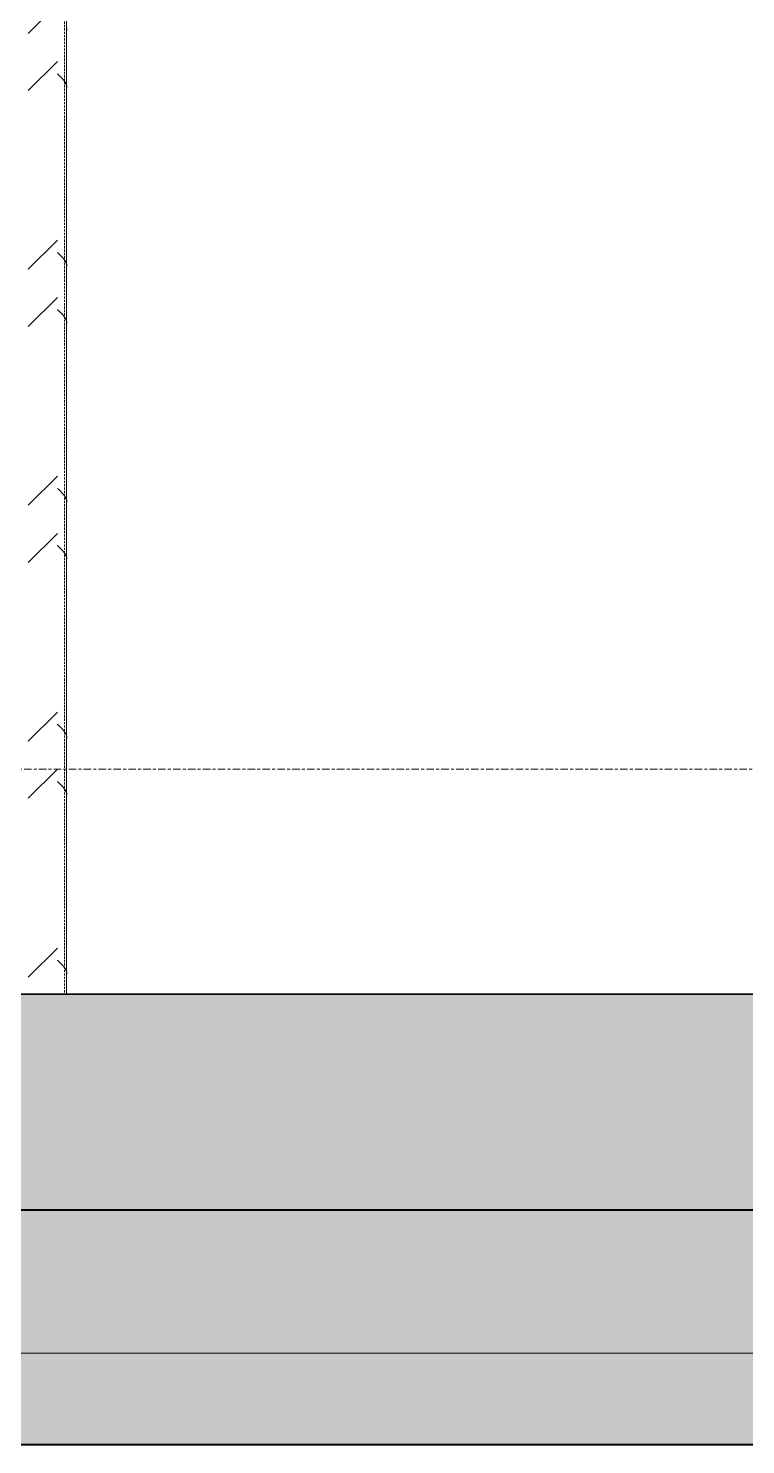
# Model space of a CAD drawing. Header units: centimetres. Extents: x -6111 to 13767, y -285 to 1600.
# Drawn here: x -1459 to -1306.2, y -50 to 251.9 of the extents above; entities that cross this region are included whole.
import ezdxf

# ---------------------------------------------------------------- set-up
doc = ezdxf.new("R2010")
doc.units = ezdxf.units.CM
doc.linetypes.add('Centre', pattern=[3.175, 0.635, -0.475, 1.59, -0.475])
doc.linetypes.add('Hidden', pattern=[0.714375, 0.47625, -0.238125])
for name, color, linetype, lineweight in [('A-FLOR', 7, 'Continuous', 9), ('A-FLOR-LEVL', 7, 'Continuous', 9), ('A-FLOR-PATT', 7, 'Continuous', 35), ('A-WALL', 7, 'Continuous', 9), ('A-WALL-PATT', 7, 'Continuous', 35), ('C-BLDG-PADS', 7, 'Continuous', 9), ('S-COLS', 7, 'Continuous', 9)]:
    doc.layers.add(name, color=color, linetype=linetype, lineweight=lineweight)

# ---------------------------------------------------------------- blocks, each defined once
blk = doc.blocks.new('PQ_RVR_ARQ-01_ZZ_ZZ_MO_T_A_rvt-2-Elevación Eje 2')
at = {"layer": 'A-FLOR', "color": 254, "lineweight": 35, "true_color": 0xcccccc}
for p, q in [((-2771.58, 0.06), (-3771.04, 0.06)), ((-3771.04, -49.94), (-2771.58, -49.94))]:
    blk.add_line(p, q, dxfattribs=at)
at = {"layer": 'A-WALL', "color": 254, "lineweight": 35, "true_color": 0xcccccc}
for p, q in [((-2185.93, 46.02), (-3785.5, 46.02)), ((-3785.5, 0), (-2185.93, 0))]:
    blk.add_line(p, q, dxfattribs=at)
at = {"layer": 'C-BLDG-PADS', "color": 254, "lineweight": 18, "true_color": 0xdadada}
for p, q in [((-2175.29, 0), (-5714.43, 0)), ((-5714.43, -30.48), (-2175.29, -30.48))]:
    blk.add_line(p, q, dxfattribs=at)
blk = doc.blocks.new('FP_52-Elevación Eje 2')
at = {"layer": 'S-COLS'}
blk.add_line((-3756.33, 46.02), (-3756.33, 515.53), dxfattribs=at)
at = {"layer": 'S-COLS', "color": 9, "true_color": 0xc0c0c0}
for p, q in [((-3756.27, 251.92), (-3756.29, 251.96)), ((-3756.26, 251.87), (-3756.27, 251.92)), ((-3756.25, 251.82), (-3756.26, 251.87)), ((-3756.24, 251.78), (-3756.25, 251.82)), ((-3756.24, 251.73), (-3756.24, 251.78)), ((-3756.23, 251.68), (-3756.24, 251.73)), ((-3756.22, 251.64), (-3756.23, 251.68)), ((-3756.22, 251.59), (-3756.22, 251.64)), ((-3756.22, 251.54), (-3756.22, 251.59)), ((-3756.21, 251.5), (-3756.22, 251.54)), ((-3758.19, 242.2), (-3758.24, 242.25)), ((-3758.14, 242.16), (-3758.19, 242.2)), ((-3758.09, 242.11), (-3758.14, 242.16)), ((-3758.04, 242.06), (-3758.09, 242.11)), ((-3757.99, 242.02), (-3758.04, 242.06)), ((-3757.94, 241.97), (-3757.99, 242.02)), ((-3757.89, 241.92), (-3757.94, 241.97)), ((-3757.84, 241.88), (-3757.89, 241.92)), ((-3757.79, 241.83), (-3757.84, 241.88)), ((-3757.74, 241.78), (-3757.79, 241.83)), ((-3757.7, 241.74), (-3757.74, 241.78)), ((-3757.65, 241.69), (-3757.7, 241.74)), ((-3757.6, 241.64), (-3757.65, 241.69)), ((-3757.55, 241.6), (-3757.6, 241.64)), ((-3757.51, 241.55), (-3757.55, 241.6)), ((-3757.46, 241.5), (-3757.51, 241.55)), ((-3757.42, 241.46), (-3757.46, 241.5)), ((-3757.37, 241.41), (-3757.42, 241.46)), ((-3757.33, 241.36), (-3757.37, 241.41)), ((-3757.28, 241.32), (-3757.33, 241.36)), ((-3757.24, 241.27), (-3757.28, 241.32)), ((-3757.2, 241.22), (-3757.24, 241.27)), ((-3757.15, 241.18), (-3757.2, 241.22)), ((-3757.11, 241.13), (-3757.15, 241.18)), ((-3757.07, 241.08), (-3757.11, 241.13)), ((-3757.03, 241.04), (-3757.07, 241.08)), ((-3756.99, 240.99), (-3757.03, 241.04)), ((-3756.95, 240.94), (-3756.99, 240.99)), ((-3756.92, 240.9), (-3756.95, 240.94)), ((-3756.88, 240.85), (-3756.92, 240.9)), ((-3756.84, 240.8), (-3756.88, 240.85)), ((-3756.81, 240.76), (-3756.84, 240.8)), ((-3756.77, 240.71), (-3756.81, 240.76)), ((-3756.74, 240.66), (-3756.77, 240.71)), ((-3756.7, 240.62), (-3756.74, 240.66)), ((-3756.67, 240.57), (-3756.7, 240.62)), ((-3756.64, 240.52), (-3756.67, 240.57)), ((-3756.61, 240.47), (-3756.64, 240.52)), ((-3756.58, 240.43), (-3756.61, 240.47)), ((-3756.55, 240.38), (-3756.58, 240.43)), ((-3756.53, 240.33), (-3756.55, 240.38)), ((-3756.5, 240.29), (-3756.53, 240.33)), ((-3756.48, 240.24), (-3756.5, 240.29)), ((-3756.45, 240.19), (-3756.48, 240.24)), ((-3756.43, 240.15), (-3756.45, 240.19)), ((-3756.41, 240.1), (-3756.43, 240.15)), ((-3756.39, 240.05), (-3756.41, 240.1)), ((-3756.37, 240.01), (-3756.39, 240.05)), ((-3756.35, 239.96), (-3756.37, 240.01)), ((-3756.33, 239.91), (-3756.35, 239.96)), ((-3756.32, 239.87), (-3756.33, 239.91)), ((-3756.3, 239.82), (-3756.32, 239.87)), ((-3756.29, 239.77), (-3756.3, 239.82)), ((-3756.27, 239.73), (-3756.29, 239.77)), ((-3756.26, 239.68), (-3756.27, 239.73)), ((-3756.25, 239.63), (-3756.26, 239.68)), ((-3756.24, 239.59), (-3756.25, 239.63)), ((-3756.24, 239.54), (-3756.24, 239.59)), ((-3756.23, 239.49), (-3756.24, 239.54)), ((-3756.22, 239.45), (-3756.23, 239.49)), ((-3756.22, 239.4), (-3756.22, 239.45)), ((-3756.22, 239.35), (-3756.22, 239.4)), ((-3756.21, 239.31), (-3756.22, 239.35)), ((-3758.19, 204.1), (-3758.24, 204.15)), ((-3758.14, 204.06), (-3758.19, 204.1)), ((-3758.09, 204.01), (-3758.14, 204.06)), ((-3758.04, 203.96), (-3758.09, 204.01)), ((-3757.99, 203.92), (-3758.04, 203.96)), ((-3757.94, 203.87), (-3757.99, 203.92)), ((-3757.89, 203.82), (-3757.94, 203.87)), ((-3757.84, 203.78), (-3757.89, 203.82)), ((-3757.79, 203.73), (-3757.84, 203.78)), ((-3757.74, 203.68), (-3757.79, 203.73)), ((-3757.7, 203.64), (-3757.74, 203.68)), ((-3757.65, 203.59), (-3757.7, 203.64)), ((-3757.6, 203.54), (-3757.65, 203.59)), ((-3757.55, 203.5), (-3757.6, 203.54)), ((-3757.51, 203.45), (-3757.55, 203.5)), ((-3757.46, 203.4), (-3757.51, 203.45)), ((-3757.42, 203.36), (-3757.46, 203.4)), ((-3757.37, 203.31), (-3757.42, 203.36)), ((-3757.33, 203.26), (-3757.37, 203.31)), ((-3757.28, 203.22), (-3757.33, 203.26)), ((-3757.24, 203.17), (-3757.28, 203.22)), ((-3757.2, 203.12), (-3757.24, 203.17)), ((-3757.15, 203.08), (-3757.2, 203.12)), ((-3757.11, 203.03), (-3757.15, 203.08)), ((-3757.07, 202.98), (-3757.11, 203.03)), ((-3757.03, 202.94), (-3757.07, 202.98)), ((-3756.99, 202.89), (-3757.03, 202.94)), ((-3756.95, 202.84), (-3756.99, 202.89)), ((-3756.92, 202.8), (-3756.95, 202.84)), ((-3756.88, 202.75), (-3756.92, 202.8)), ((-3756.84, 202.7), (-3756.88, 202.75)), ((-3756.81, 202.66), (-3756.84, 202.7)), ((-3756.77, 202.61), (-3756.81, 202.66)), ((-3756.74, 202.56), (-3756.77, 202.61)), ((-3756.7, 202.52), (-3756.74, 202.56)), ((-3756.67, 202.47), (-3756.7, 202.52)), ((-3756.64, 202.42), (-3756.67, 202.47)), ((-3756.61, 202.37), (-3756.64, 202.42)), ((-3756.58, 202.33), (-3756.61, 202.37)), ((-3756.55, 202.28), (-3756.58, 202.33)), ((-3756.53, 202.23), (-3756.55, 202.28)), ((-3756.5, 202.19), (-3756.53, 202.23)), ((-3756.48, 202.14), (-3756.5, 202.19)), ((-3756.45, 202.09), (-3756.48, 202.14)), ((-3756.43, 202.05), (-3756.45, 202.09)), ((-3756.41, 202), (-3756.43, 202.05)), ((-3756.39, 201.95), (-3756.41, 202)), ((-3756.37, 201.91), (-3756.39, 201.95)), ((-3756.35, 201.86), (-3756.37, 201.91)), ((-3756.33, 201.81), (-3756.35, 201.86)), ((-3756.32, 201.77), (-3756.33, 201.81)), ((-3756.3, 201.72), (-3756.32, 201.77)), ((-3756.29, 201.67), (-3756.3, 201.72)), ((-3756.27, 201.63), (-3756.29, 201.67)), ((-3756.26, 201.58), (-3756.27, 201.63)), ((-3756.25, 201.53), (-3756.26, 201.58)), ((-3756.24, 201.49), (-3756.25, 201.53)), ((-3756.24, 201.44), (-3756.24, 201.49)), ((-3756.23, 201.39), (-3756.24, 201.44)), ((-3756.22, 201.35), (-3756.23, 201.39)), ((-3756.22, 201.3), (-3756.22, 201.35)), ((-3756.22, 201.25), (-3756.22, 201.3)), ((-3756.21, 201.21), (-3756.22, 201.25)), ((-3758.19, 191.92), (-3758.24, 191.96)), ((-3758.14, 191.87), (-3758.19, 191.92)), ((-3758.09, 191.82), (-3758.14, 191.87)), ((-3758.04, 191.78), (-3758.09, 191.82)), ((-3757.99, 191.73), (-3758.04, 191.78)), ((-3757.94, 191.68), (-3757.99, 191.73)), ((-3757.89, 191.63), (-3757.94, 191.68)), ((-3757.84, 191.59), (-3757.89, 191.63)), ((-3757.79, 191.54), (-3757.84, 191.59)), ((-3757.74, 191.49), (-3757.79, 191.54)), ((-3757.7, 191.45), (-3757.74, 191.49)), ((-3757.65, 191.4), (-3757.7, 191.45)), ((-3757.6, 191.35), (-3757.65, 191.4)), ((-3757.55, 191.31), (-3757.6, 191.35)), ((-3757.51, 191.26), (-3757.55, 191.31)), ((-3757.46, 191.21), (-3757.51, 191.26)), ((-3757.42, 191.17), (-3757.46, 191.21)), ((-3757.37, 191.12), (-3757.42, 191.17)), ((-3757.33, 191.07), (-3757.37, 191.12)), ((-3757.28, 191.03), (-3757.33, 191.07)), ((-3757.24, 190.98), (-3757.28, 191.03)), ((-3757.2, 190.93), (-3757.24, 190.98)), ((-3757.15, 190.89), (-3757.2, 190.93)), ((-3757.11, 190.84), (-3757.15, 190.89)), ((-3757.07, 190.79), (-3757.11, 190.84)), ((-3757.03, 190.75), (-3757.07, 190.79)), ((-3756.99, 190.7), (-3757.03, 190.75)), ((-3756.95, 190.65), (-3756.99, 190.7)), ((-3756.92, 190.61), (-3756.95, 190.65)), ((-3756.88, 190.56), (-3756.92, 190.61)), ((-3756.84, 190.51), (-3756.88, 190.56)), ((-3756.81, 190.47), (-3756.84, 190.51)), ((-3756.77, 190.42), (-3756.81, 190.47)), ((-3756.74, 190.37), (-3756.77, 190.42)), ((-3756.7, 190.33), (-3756.74, 190.37)), ((-3756.67, 190.28), (-3756.7, 190.33)), ((-3756.64, 190.23), (-3756.67, 190.28)), ((-3756.61, 190.19), (-3756.64, 190.23)), ((-3756.58, 190.14), (-3756.61, 190.19)), ((-3756.55, 190.09), (-3756.58, 190.14)), ((-3756.53, 190.05), (-3756.55, 190.09)), ((-3756.5, 190), (-3756.53, 190.05)), ((-3756.48, 189.95), (-3756.5, 190)), ((-3756.45, 189.9), (-3756.48, 189.95)), ((-3756.43, 189.86), (-3756.45, 189.9)), ((-3756.41, 189.81), (-3756.43, 189.86)), ((-3756.39, 189.76), (-3756.41, 189.81)), ((-3756.37, 189.72), (-3756.39, 189.76)), ((-3756.35, 189.67), (-3756.37, 189.72)), ((-3756.33, 189.62), (-3756.35, 189.67)), ((-3756.32, 189.58), (-3756.33, 189.62)), ((-3756.3, 189.53), (-3756.32, 189.58)), ((-3756.29, 189.48), (-3756.3, 189.53)), ((-3756.27, 189.44), (-3756.29, 189.48)), ((-3756.26, 189.39), (-3756.27, 189.44)), ((-3756.25, 189.34), (-3756.26, 189.39)), ((-3756.24, 189.3), (-3756.25, 189.34)), ((-3756.24, 189.25), (-3756.24, 189.3)), ((-3756.23, 189.2), (-3756.24, 189.25)), ((-3756.22, 189.16), (-3756.23, 189.2)), ((-3756.22, 189.11), (-3756.22, 189.16)), ((-3756.22, 189.06), (-3756.22, 189.11)), ((-3756.21, 189.02), (-3756.22, 189.06)), ((-3758.19, 153.82), (-3758.24, 153.86)), ((-3758.14, 153.77), (-3758.19, 153.82)), ((-3758.09, 153.72), (-3758.14, 153.77)), ((-3758.04, 153.68), (-3758.09, 153.72)), ((-3757.99, 153.63), (-3758.04, 153.68)), ((-3757.94, 153.58), (-3757.99, 153.63)), ((-3757.89, 153.53), (-3757.94, 153.58)), ((-3757.84, 153.49), (-3757.89, 153.53)), ((-3757.79, 153.44), (-3757.84, 153.49)), ((-3757.74, 153.39), (-3757.79, 153.44)), ((-3757.7, 153.35), (-3757.74, 153.39)), ((-3757.65, 153.3), (-3757.7, 153.35)), ((-3757.6, 153.25), (-3757.65, 153.3)), ((-3757.55, 153.21), (-3757.6, 153.25)), ((-3757.51, 153.16), (-3757.55, 153.21)), ((-3757.46, 153.11), (-3757.51, 153.16)), ((-3757.42, 153.07), (-3757.46, 153.11)), ((-3757.37, 153.02), (-3757.42, 153.07)), ((-3757.33, 152.97), (-3757.37, 153.02)), ((-3757.28, 152.93), (-3757.33, 152.97)), ((-3757.24, 152.88), (-3757.28, 152.93)), ((-3757.2, 152.83), (-3757.24, 152.88)), ((-3757.15, 152.79), (-3757.2, 152.83)), ((-3757.11, 152.74), (-3757.15, 152.79)), ((-3757.07, 152.69), (-3757.11, 152.74)), ((-3757.03, 152.65), (-3757.07, 152.69)), ((-3756.99, 152.6), (-3757.03, 152.65)), ((-3756.95, 152.55), (-3756.99, 152.6)), ((-3756.92, 152.51), (-3756.95, 152.55)), ((-3756.88, 152.46), (-3756.92, 152.51)), ((-3756.84, 152.41), (-3756.88, 152.46)), ((-3756.81, 152.37), (-3756.84, 152.41)), ((-3756.77, 152.32), (-3756.81, 152.37)), ((-3756.74, 152.27), (-3756.77, 152.32)), ((-3756.7, 152.23), (-3756.74, 152.27)), ((-3756.67, 152.18), (-3756.7, 152.23)), ((-3756.64, 152.13), (-3756.67, 152.18)), ((-3756.61, 152.09), (-3756.64, 152.13)), ((-3756.58, 152.04), (-3756.61, 152.09)), ((-3756.55, 151.99), (-3756.58, 152.04)), ((-3756.53, 151.95), (-3756.55, 151.99)), ((-3756.5, 151.9), (-3756.53, 151.95)), ((-3756.48, 151.85), (-3756.5, 151.9)), ((-3756.45, 151.8), (-3756.48, 151.85)), ((-3756.43, 151.76), (-3756.45, 151.8)), ((-3756.41, 151.71), (-3756.43, 151.76)), ((-3756.39, 151.66), (-3756.41, 151.71)), ((-3756.37, 151.62), (-3756.39, 151.66)), ((-3756.35, 151.57), (-3756.37, 151.62)), ((-3756.33, 151.52), (-3756.35, 151.57)), ((-3756.32, 151.48), (-3756.33, 151.52)), ((-3756.3, 151.43), (-3756.32, 151.48)), ((-3756.29, 151.38), (-3756.3, 151.43)), ((-3756.27, 151.34), (-3756.29, 151.38)), ((-3756.26, 151.29), (-3756.27, 151.34)), ((-3756.25, 151.24), (-3756.26, 151.29)), ((-3756.24, 151.2), (-3756.25, 151.24)), ((-3756.24, 151.15), (-3756.24, 151.2)), ((-3756.23, 151.1), (-3756.24, 151.15)), ((-3756.22, 151.06), (-3756.23, 151.1)), ((-3756.22, 151.01), (-3756.22, 151.06)), ((-3756.22, 150.96), (-3756.22, 151.01)), ((-3756.21, 150.92), (-3756.22, 150.96)), ((-3758.19, 141.63), (-3758.24, 141.67)), ((-3758.14, 141.58), (-3758.19, 141.63)), ((-3758.09, 141.53), (-3758.14, 141.58)), ((-3758.04, 141.49), (-3758.09, 141.53)), ((-3757.99, 141.44), (-3758.04, 141.49)), ((-3757.94, 141.39), (-3757.99, 141.44)), ((-3757.89, 141.35), (-3757.94, 141.39)), ((-3757.84, 141.3), (-3757.89, 141.35)), ((-3757.79, 141.25), (-3757.84, 141.3)), ((-3757.74, 141.21), (-3757.79, 141.25)), ((-3757.7, 141.16), (-3757.74, 141.21)), ((-3757.65, 141.11), (-3757.7, 141.16)), ((-3757.6, 141.06), (-3757.65, 141.11)), ((-3757.55, 141.02), (-3757.6, 141.06)), ((-3757.51, 140.97), (-3757.55, 141.02)), ((-3757.46, 140.92), (-3757.51, 140.97)), ((-3757.42, 140.88), (-3757.46, 140.92)), ((-3757.37, 140.83), (-3757.42, 140.88)), ((-3757.33, 140.78), (-3757.37, 140.83)), ((-3757.28, 140.74), (-3757.33, 140.78)), ((-3757.24, 140.69), (-3757.28, 140.74)), ((-3757.2, 140.64), (-3757.24, 140.69)), ((-3757.15, 140.6), (-3757.2, 140.64)), ((-3757.11, 140.55), (-3757.15, 140.6)), ((-3757.07, 140.5), (-3757.11, 140.55)), ((-3757.03, 140.46), (-3757.07, 140.5)), ((-3756.99, 140.41), (-3757.03, 140.46)), ((-3756.95, 140.36), (-3756.99, 140.41)), ((-3756.92, 140.32), (-3756.95, 140.36)), ((-3756.88, 140.27), (-3756.92, 140.32)), ((-3756.84, 140.22), (-3756.88, 140.27)), ((-3756.81, 140.18), (-3756.84, 140.22)), ((-3756.77, 140.13), (-3756.81, 140.18)), ((-3756.74, 140.08), (-3756.77, 140.13)), ((-3756.7, 140.04), (-3756.74, 140.08)), ((-3756.67, 139.99), (-3756.7, 140.04)), ((-3756.64, 139.94), (-3756.67, 139.99)), ((-3756.61, 139.9), (-3756.64, 139.94)), ((-3756.58, 139.85), (-3756.61, 139.9)), ((-3756.55, 139.8), (-3756.58, 139.85)), ((-3756.53, 139.76), (-3756.55, 139.8)), ((-3756.5, 139.71), (-3756.53, 139.76)), ((-3756.48, 139.66), (-3756.5, 139.71)), ((-3756.45, 139.62), (-3756.48, 139.66)), ((-3756.43, 139.57), (-3756.45, 139.62)), ((-3756.41, 139.52), (-3756.43, 139.57)), ((-3756.39, 139.48), (-3756.41, 139.52)), ((-3756.37, 139.43), (-3756.39, 139.48)), ((-3756.35, 139.38), (-3756.37, 139.43)), ((-3756.33, 139.33), (-3756.35, 139.38)), ((-3756.32, 139.29), (-3756.33, 139.33)), ((-3756.3, 139.24), (-3756.32, 139.29)), ((-3756.29, 139.19), (-3756.3, 139.24)), ((-3756.27, 139.15), (-3756.29, 139.19)), ((-3756.26, 139.1), (-3756.27, 139.15)), ((-3756.25, 139.05), (-3756.26, 139.1)), ((-3756.24, 139.01), (-3756.25, 139.05)), ((-3756.24, 138.96), (-3756.24, 139.01)), ((-3756.23, 138.91), (-3756.24, 138.96)), ((-3756.22, 138.87), (-3756.23, 138.91)), ((-3756.22, 138.82), (-3756.22, 138.87)), ((-3756.22, 138.77), (-3756.22, 138.82)), ((-3756.21, 138.73), (-3756.22, 138.77)), ((-3758.19, 103.53), (-3758.24, 103.57)), ((-3758.14, 103.48), (-3758.19, 103.53)), ((-3758.09, 103.43), (-3758.14, 103.48)), ((-3758.04, 103.39), (-3758.09, 103.43)), ((-3757.99, 103.34), (-3758.04, 103.39)), ((-3757.94, 103.29), (-3757.99, 103.34)), ((-3757.89, 103.25), (-3757.94, 103.29)), ((-3757.84, 103.2), (-3757.89, 103.25)), ((-3757.79, 103.15), (-3757.84, 103.2)), ((-3757.74, 103.11), (-3757.79, 103.15)), ((-3757.7, 103.06), (-3757.74, 103.11)), ((-3757.65, 103.01), (-3757.7, 103.06)), ((-3757.6, 102.96), (-3757.65, 103.01)), ((-3757.55, 102.92), (-3757.6, 102.96)), ((-3757.51, 102.87), (-3757.55, 102.92)), ((-3757.46, 102.82), (-3757.51, 102.87)), ((-3757.42, 102.78), (-3757.46, 102.82)), ((-3757.37, 102.73), (-3757.42, 102.78)), ((-3757.33, 102.68), (-3757.37, 102.73)), ((-3757.28, 102.64), (-3757.33, 102.68)), ((-3757.24, 102.59), (-3757.28, 102.64)), ((-3757.2, 102.54), (-3757.24, 102.59)), ((-3757.15, 102.5), (-3757.2, 102.54)), ((-3757.11, 102.45), (-3757.15, 102.5)), ((-3757.07, 102.4), (-3757.11, 102.45)), ((-3757.03, 102.36), (-3757.07, 102.4)), ((-3756.99, 102.31), (-3757.03, 102.36)), ((-3756.95, 102.26), (-3756.99, 102.31)), ((-3756.92, 102.22), (-3756.95, 102.26)), ((-3756.88, 102.17), (-3756.92, 102.22)), ((-3756.84, 102.12), (-3756.88, 102.17)), ((-3756.81, 102.08), (-3756.84, 102.12)), ((-3756.77, 102.03), (-3756.81, 102.08)), ((-3756.74, 101.98), (-3756.77, 102.03)), ((-3756.7, 101.94), (-3756.74, 101.98)), ((-3756.67, 101.89), (-3756.7, 101.94)), ((-3756.64, 101.84), (-3756.67, 101.89)), ((-3756.61, 101.8), (-3756.64, 101.84)), ((-3756.58, 101.75), (-3756.61, 101.8)), ((-3756.55, 101.7), (-3756.58, 101.75)), ((-3756.53, 101.66), (-3756.55, 101.7)), ((-3756.5, 101.61), (-3756.53, 101.66)), ((-3756.48, 101.56), (-3756.5, 101.61)), ((-3756.45, 101.52), (-3756.48, 101.56)), ((-3756.43, 101.47), (-3756.45, 101.52)), ((-3756.41, 101.42), (-3756.43, 101.47)), ((-3756.39, 101.38), (-3756.41, 101.42)), ((-3756.37, 101.33), (-3756.39, 101.38)), ((-3756.35, 101.28), (-3756.37, 101.33)), ((-3756.33, 101.23), (-3756.35, 101.28)), ((-3756.32, 101.19), (-3756.33, 101.23)), ((-3756.3, 101.14), (-3756.32, 101.19)), ((-3756.29, 101.09), (-3756.3, 101.14)), ((-3756.27, 101.05), (-3756.29, 101.09)), ((-3756.26, 101), (-3756.27, 101.05)), ((-3756.25, 100.95), (-3756.26, 101)), ((-3756.24, 100.91), (-3756.25, 100.95)), ((-3756.24, 100.86), (-3756.24, 100.91)), ((-3756.23, 100.81), (-3756.24, 100.86)), ((-3756.22, 100.77), (-3756.23, 100.81)), ((-3756.22, 100.72), (-3756.22, 100.77)), ((-3756.22, 100.67), (-3756.22, 100.72)), ((-3756.21, 100.63), (-3756.22, 100.67)), ((-3758.19, 91.34), (-3758.24, 91.38)), ((-3758.14, 91.29), (-3758.19, 91.34)), ((-3758.09, 91.24), (-3758.14, 91.29)), ((-3758.04, 91.2), (-3758.09, 91.24)), ((-3757.99, 91.15), (-3758.04, 91.2)), ((-3757.94, 91.1), (-3757.99, 91.15)), ((-3757.89, 91.06), (-3757.94, 91.1)), ((-3757.84, 91.01), (-3757.89, 91.06)), ((-3757.79, 90.96), (-3757.84, 91.01)), ((-3757.74, 90.92), (-3757.79, 90.96)), ((-3757.7, 90.87), (-3757.74, 90.92)), ((-3757.65, 90.82), (-3757.7, 90.87)), ((-3757.6, 90.78), (-3757.65, 90.82)), ((-3757.55, 90.73), (-3757.6, 90.78)), ((-3757.51, 90.68), (-3757.55, 90.73)), ((-3757.46, 90.64), (-3757.51, 90.68)), ((-3757.42, 90.59), (-3757.46, 90.64)), ((-3757.37, 90.54), (-3757.42, 90.59)), ((-3757.33, 90.49), (-3757.37, 90.54)), ((-3757.28, 90.45), (-3757.33, 90.49)), ((-3757.24, 90.4), (-3757.28, 90.45)), ((-3757.2, 90.35), (-3757.24, 90.4)), ((-3757.15, 90.31), (-3757.2, 90.35)), ((-3757.11, 90.26), (-3757.15, 90.31)), ((-3757.07, 90.21), (-3757.11, 90.26)), ((-3757.03, 90.17), (-3757.07, 90.21)), ((-3756.99, 90.12), (-3757.03, 90.17)), ((-3756.95, 90.07), (-3756.99, 90.12)), ((-3756.92, 90.03), (-3756.95, 90.07)), ((-3756.88, 89.98), (-3756.92, 90.03)), ((-3756.84, 89.93), (-3756.88, 89.98)), ((-3756.81, 89.89), (-3756.84, 89.93)), ((-3756.77, 89.84), (-3756.81, 89.89)), ((-3756.74, 89.79), (-3756.77, 89.84)), ((-3756.7, 89.75), (-3756.74, 89.79)), ((-3756.67, 89.7), (-3756.7, 89.75)), ((-3756.64, 89.65), (-3756.67, 89.7)), ((-3756.61, 89.61), (-3756.64, 89.65)), ((-3756.58, 89.56), (-3756.61, 89.61)), ((-3756.55, 89.51), (-3756.58, 89.56)), ((-3756.53, 89.47), (-3756.55, 89.51)), ((-3756.5, 89.42), (-3756.53, 89.47)), ((-3756.48, 89.37), (-3756.5, 89.42)), ((-3756.45, 89.33), (-3756.48, 89.37)), ((-3756.43, 89.28), (-3756.45, 89.33)), ((-3756.41, 89.23), (-3756.43, 89.28)), ((-3756.39, 89.19), (-3756.41, 89.23)), ((-3756.37, 89.14), (-3756.39, 89.19)), ((-3756.35, 89.09), (-3756.37, 89.14)), ((-3756.33, 89.05), (-3756.35, 89.09)), ((-3756.32, 89), (-3756.33, 89.05)), ((-3756.3, 88.95), (-3756.32, 89)), ((-3756.29, 88.91), (-3756.3, 88.95)), ((-3756.27, 88.86), (-3756.29, 88.91)), ((-3756.26, 88.81), (-3756.27, 88.86)), ((-3756.25, 88.76), (-3756.26, 88.81)), ((-3756.24, 88.72), (-3756.25, 88.76)), ((-3756.24, 88.67), (-3756.24, 88.72)), ((-3756.23, 88.62), (-3756.24, 88.67)), ((-3756.22, 88.58), (-3756.23, 88.62)), ((-3756.22, 88.53), (-3756.22, 88.58)), ((-3756.22, 88.48), (-3756.22, 88.53)), ((-3756.21, 88.44), (-3756.22, 88.48)), ((-3758.19, 53.24), (-3758.24, 53.28)), ((-3758.14, 53.19), (-3758.19, 53.24)), ((-3758.09, 53.14), (-3758.14, 53.19)), ((-3758.04, 53.1), (-3758.09, 53.14)), ((-3757.99, 53.05), (-3758.04, 53.1)), ((-3757.94, 53), (-3757.99, 53.05)), ((-3757.89, 52.96), (-3757.94, 53)), ((-3757.84, 52.91), (-3757.89, 52.96)), ((-3757.79, 52.86), (-3757.84, 52.91)), ((-3757.74, 52.82), (-3757.79, 52.86)), ((-3757.7, 52.77), (-3757.74, 52.82)), ((-3757.65, 52.72), (-3757.7, 52.77)), ((-3757.6, 52.68), (-3757.65, 52.72)), ((-3757.55, 52.63), (-3757.6, 52.68)), ((-3757.51, 52.58), (-3757.55, 52.63)), ((-3757.46, 52.54), (-3757.51, 52.58)), ((-3757.42, 52.49), (-3757.46, 52.54)), ((-3757.37, 52.44), (-3757.42, 52.49)), ((-3757.33, 52.39), (-3757.37, 52.44)), ((-3757.28, 52.35), (-3757.33, 52.39)), ((-3757.24, 52.3), (-3757.28, 52.35)), ((-3757.2, 52.25), (-3757.24, 52.3)), ((-3757.15, 52.21), (-3757.2, 52.25)), ((-3757.11, 52.16), (-3757.15, 52.21)), ((-3757.07, 52.11), (-3757.11, 52.16)), ((-3757.03, 52.07), (-3757.07, 52.11)), ((-3756.99, 52.02), (-3757.03, 52.07)), ((-3756.95, 51.97), (-3756.99, 52.02)), ((-3756.92, 51.93), (-3756.95, 51.97)), ((-3756.88, 51.88), (-3756.92, 51.93)), ((-3756.84, 51.83), (-3756.88, 51.88)), ((-3756.81, 51.79), (-3756.84, 51.83)), ((-3756.77, 51.74), (-3756.81, 51.79)), ((-3756.74, 51.69), (-3756.77, 51.74)), ((-3756.7, 51.65), (-3756.74, 51.69)), ((-3756.67, 51.6), (-3756.7, 51.65)), ((-3756.64, 51.55), (-3756.67, 51.6)), ((-3756.61, 51.51), (-3756.64, 51.55)), ((-3756.58, 51.46), (-3756.61, 51.51)), ((-3756.55, 51.41), (-3756.58, 51.46)), ((-3756.53, 51.37), (-3756.55, 51.41)), ((-3756.5, 51.32), (-3756.53, 51.37)), ((-3756.48, 51.27), (-3756.5, 51.32)), ((-3756.45, 51.23), (-3756.48, 51.27)), ((-3756.43, 51.18), (-3756.45, 51.23)), ((-3756.41, 51.13), (-3756.43, 51.18)), ((-3756.39, 51.09), (-3756.41, 51.13)), ((-3756.37, 51.04), (-3756.39, 51.09)), ((-3756.35, 50.99), (-3756.37, 51.04)), ((-3756.33, 50.95), (-3756.35, 50.99)), ((-3756.32, 50.9), (-3756.33, 50.95)), ((-3756.3, 50.85), (-3756.32, 50.9)), ((-3756.29, 50.81), (-3756.3, 50.85)), ((-3756.27, 50.76), (-3756.29, 50.81)), ((-3756.26, 50.71), (-3756.27, 50.76)), ((-3756.25, 50.66), (-3756.26, 50.71)), ((-3756.24, 50.62), (-3756.25, 50.66)), ((-3756.24, 50.57), (-3756.24, 50.62)), ((-3756.23, 50.52), (-3756.24, 50.57)), ((-3756.22, 50.48), (-3756.23, 50.52)), ((-3756.22, 50.43), (-3756.22, 50.48)), ((-3756.22, 50.38), (-3756.22, 50.43)), ((-3756.21, 50.34), (-3756.22, 50.38))]:
    blk.add_line(p, q, dxfattribs=at)
blk = doc.blocks.new('HSS Rectangular-Column - 100 x 100 mm-V51-Elevación Eje 2')
at = {"layer": 'S-COLS', "true_color": 0xc0c0c0}
h = blk.add_hatch(dxfattribs=at)
h.set_pattern_fill('FP_2', color=9, style=0, pattern_type=2)
h.set_pattern_definition([(45, (0, 0), (-25.14472, 25.14472), []), (45, (0, 38.1), (-25.14472, 25.14472), [])])
h.paths.add_polyline_path([(-3758.24, 46.02), (-3758.24, 515.53), (-3764.43, 515.53), (-3764.43, 46.02)])
at = {"layer": 'S-COLS', "linetype": 'Hidden'}
blk.add_line((-3756.73, 515.53), (-3756.73, 46.02), dxfattribs=at)
at = {"layer": 'S-COLS'}
for p, q in [((-3766.33, 46.02), (-3764.43, 46.02)), ((-3758.24, 46.02), (-3764.43, 46.02)), ((-3758.24, 46.02), (-3756.33, 46.02))]:
    blk.add_line(p, q, dxfattribs=at)
blk.add_blockref('FP_52-Elevación Eje 2', (0, 0), dxfattribs=at)

msp = doc.modelspace()

# ---------------------------------------------------------------- hatches: boundary and pattern name
at = {"layer": 'A-FLOR-PATT', "lineweight": 9, "true_color": 0x9a9a9a}
msp.add_hatch(color=253, dxfattribs=at).paths.add_polyline_path([(-1173.777, -50), (130.14, -50), (130.14, 0), (-1476.411, 0), (-1476.411, -3.975), (-3051.443, -3.975), (-3051.443, -50), (-1404.568, -50)])
at = {"layer": 'A-WALL-PATT', "lineweight": 9, "true_color": 0x9a9a9a}
msp.add_hatch(color=253, dxfattribs=at).paths.add_polyline_path([(-712.193, 0), (129.202, 0), (129.202, 46.025), (-1476.411, 46.025), (-1476.411, 0), (-942.985, 0)])

# ---------------------------------------------------------------- linework, layer by layer
at = {"layer": 'A-FLOR', "lineweight": 35}
msp.add_line((-3051.443, -50), (130.14, -50), dxfattribs=at)
at = {"layer": 'A-FLOR-LEVL', "color": 253, "linetype": 'Centre', "true_color": 0xaaaaaa}
for p, q in [((-3737.492, 94), (229.437, 94)), ((-3737.492, 0), (229.437, 0)), ((229.437, -50), (-3737.492, -50))]:
    msp.add_line(p, q, dxfattribs=at)
at = {"layer": 'A-WALL', "lineweight": 35}
msp.add_line((-1164.029, 46.025), (-1450.897, 46.025), dxfattribs=at)

# ---------------------------------------------------------------- block references
at = {"lineweight": 5}
msp.add_blockref('PQ_RVR_ARQ-01_ZZ_ZZ_MO_T_A_rvt-2-Elevación Eje 2', (2305.433, 0), dxfattribs=at)
at = {"layer": 'S-COLS'}
msp.add_blockref('HSS Rectangular-Column - 100 x 100 mm-V51-Elevación Eje 2', (2305.433, 0), dxfattribs=at)

doc.saveas('drawing.dxf')
